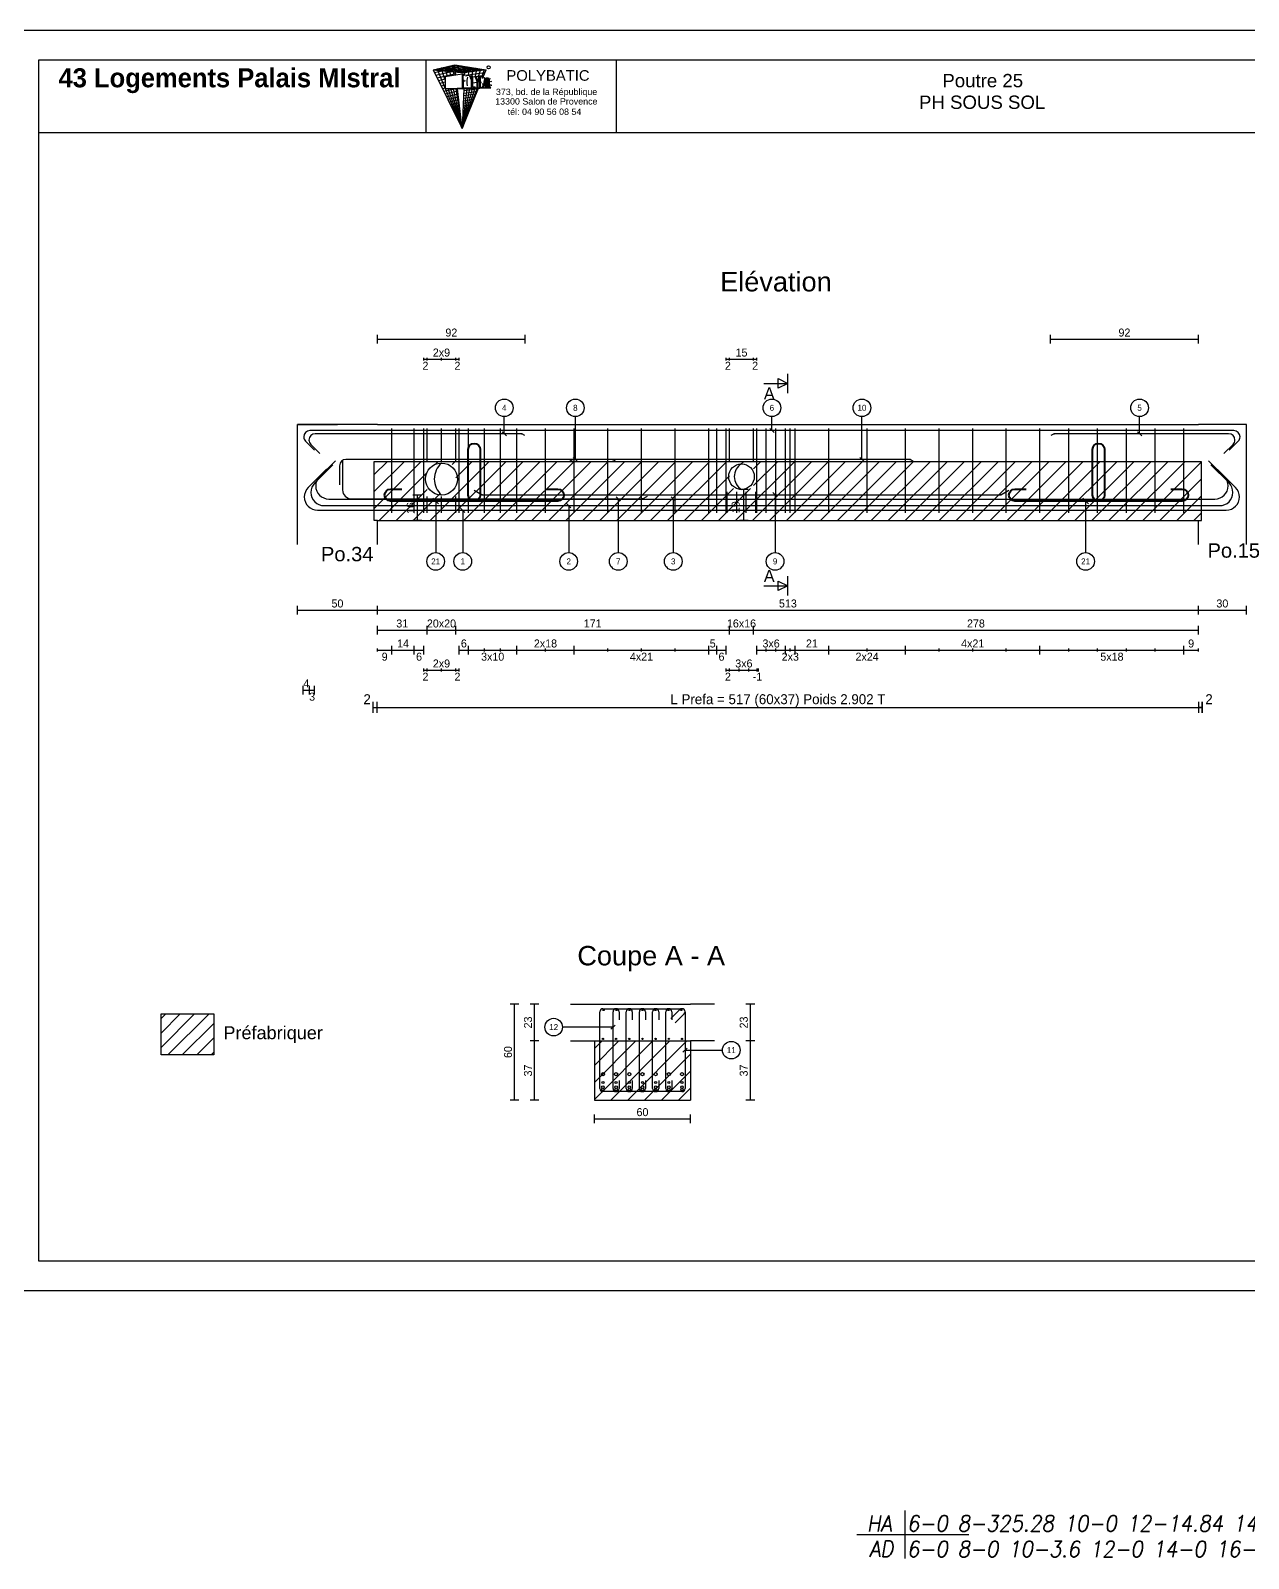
# Model space of a CAD drawing. Extents: x -12912 to 27386, y 1818 to 8189.
# Drawn here: x 6746 to 7507, y 3016 to 3971 of the extents above; entities that cross this region are included whole.
import ezdxf
from ezdxf.enums import TextEntityAlignment as Align

# ---------------------------------------------------------------- set-up
doc = ezdxf.new("R2010")
doc.units = 0
doc.header["$MEASUREMENT"] = 0
doc.linetypes.add('CONTINUE', pattern=[0])
doc.linetypes.add('MEDIUM_DASH', pattern=[0.5, 0.35, -0.15])
doc.layers.get('0').update_dxf_attribs({"linetype": 'CONTINUOUS'})
for name, color, linetype in [('1', 7, 'CONTINUOUS'), ('104', 7, 'CONTINUOUS'), ('173', 7, 'CONTINUOUS'), ('5', 7, 'CONTINUOUS'), ('6', 7, 'CONTINUOUS'), ('7', 7, 'CONTINUOUS'), ('GO-CARTOUCHE', 7, 'CONTINUOUS'), ('GO-TEXTE', 9, 'CONTINUOUS'), ('PYC-HACHURE', 7, 'CONTINUOUS'), ('RDC COFFRAGE', 7, 'CONTINUOUS'), ('STR_TXT', 102, 'CONTINUOUS')]:
    doc.layers.add(name, color=color, linetype=linetype)
doc.layers.add('PYC- HACHURES', color=7, linetype='CONTINUOUS', lineweight=18)
doc.styles.add('ARIAL', font='ARIAL.TTF')
doc.styles.add('Tableau', font='romans.shx', dxfattribs={"width": 0.9, "oblique": 10})
doc.styles.add('TEXTEBA', font='ARIAL.TTF')

# ---------------------------------------------------------------- blocks, each defined once
blk = doc.blocks.new('A$C20507BFC')
at = {"layer": 'RDC COFFRAGE', "color": 5, "linetype": 'CONTINUE', "lineweight": 40, "ltscale": 0.01}
for points in [[(52.25, 32.3), (52.25, 3.75)], [(56, 36.05), (56, 36.05)], [(59.75, 3.75), (59.75, 32.3)], [(0, 3.75), (0, 3.75)], [(10.84, 7.49), (3.75, 7.49)], [(108.25, 7.49), (101.16, 7.49)], [(112, 3.75), (112, 3.75)], [(3.75, 0), (56, 0)], [(56, 0), (108.25, 0)]]:
    blk.add_lwpolyline(points, dxfattribs=at)
for centre, start, end in [((56, 32.3), 90, 180), ((56, 32.3), 0, 90), ((3.75, 3.75), 90, 180), ((3.75, 3.75), 180, 270), ((56, 3.75), 180, 270), ((56, 3.75), 270, 0), ((108.25, 3.75), 0, 90), ((108.25, 3.75), 270, 0)]:
    blk.add_arc(centre, 3.75, start, end, dxfattribs=at)
blk = doc.blocks.new('Smallsp')
at = {"layer": 'STR_TXT', "linetype": 'Continuous'}
for points in [[(0, 15), (0, -15)], [(-30, 0), (40, 0)]]:
    blk.add_lwpolyline(points, dxfattribs=at)
at = {"layer": 'STR_TXT', "linetype": 'Continuous', "style": 'Tableau', "oblique": 10, "width": 0.9}
for s, p in [('HA', (-23.6, 1.89)), ('AD', (-22.2, -13.94))]:
    blk.add_text(s, height=10, dxfattribs=at).set_placement(p)
for tag, p in [('SPAD', (1.4, 1.89)), ('SPHA', (1.4, -14.11))]:
    blk.add_attdef(tag, p, '', height=10, dxfattribs=at)

msp = doc.modelspace()

# ---------------------------------------------------------------- hatches: boundary and pattern name
at = {"layer": 'PYC- HACHURES', "lineweight": 15}
h = msp.add_hatch(dxfattribs=at)
h.set_pattern_fill('ANSI31', color=104, scale=60, style=0)
h.set_pattern_definition([(45, (-3174.78, 3082.111), (-5.303301, 5.303301), [])])
h.paths.add_polyline_path([(6993.856, 3681.218), (6993.856, 3699.218), (7011.856, 3699.218), (6998.356, 3694.718)])
h.paths.add_polyline_path([(7011.856, 3681.218), (6993.856, 3681.218), (6998.356, 3694.718), (7011.856, 3699.218)])
h.paths.add_polyline_path([(7182.856, 3699.218), (7197.856, 3699.218), (7186.606, 3695.468), (7182.856, 3684.218)])
h.paths.add_polyline_path([(7477.856, 3701.218), (6960.856, 3701.218), (6960.856, 3664.218), (7477.856, 3664.218)])
h.paths.add_polyline_path([(7197.856, 3699.218), (7197.856, 3684.218), (7182.856, 3684.218), (7186.606, 3695.468)])
h = msp.add_hatch(dxfattribs=at)
h.set_pattern_fill('ANSI31', color=104, scale=2, style=0)
h.set_pattern_definition([(45, (7032.9276, 4788.5543), (-4.490128, 4.490128), [])])
h.paths.add_polyline_path([(6860.534, 3355.981), (6827.613, 3355.981), (6827.613, 3330.329), (6860.534, 3330.329)])
h = msp.add_hatch(dxfattribs=at)
h.set_pattern_fill('ANSI31', color=104, scale=60, style=0)
h.set_pattern_definition([(45, (-3255.667, 2950.399), (-5.303301, 5.303301), [])])
h.paths.add_polyline_path([(7158.469, 3339.053), (7098.469, 3339.053), (7098.469, 3302.053), (7158.469, 3302.053)])

# ---------------------------------------------------------------- linework, layer by layer
at = {"layer": '1', "color": 1}
for points in [[(6993.856, 3701.218), (6993.856, 3721.718)], [(7002.856, 3701.218), (7002.856, 3721.718)], [(7011.856, 3701.218), (7011.856, 3721.718)], [(7182.856, 3701.218), (7182.856, 3721.718)], [(7197.856, 3701.218), (7197.856, 3721.718)], [(6930.901, 3696.201), (6919.587, 3684.887)], [(6935.001, 3699.051), (6923.687, 3687.737)], [(6936.557, 3701.616), (6926.658, 3691.716)], [(6939.156, 3698.518), (6939.156, 3686.518)], [(6941.056, 3701.418), (6941.056, 3683.418)], [(7109.67, 3702.418), (6943.056, 3702.418)], [(7085.041, 3702.418), (7083.056, 3701.272)], [(7295.67, 3702.418), (7085.041, 3702.418)], [(7111.656, 3701.272), (7109.67, 3702.418)], [(7297.656, 3701.272), (7295.67, 3702.418)], [(7492.054, 3691.716), (7482.155, 3701.616)], [(7495.025, 3687.737), (7483.711, 3699.051)], [(7499.125, 3684.887), (7487.811, 3696.201)], [(6917.156, 3679.018), (6917.156, 3679.018)], [(6921.256, 3681.868), (6921.256, 3681.868)], [(6924.256, 3685.918), (6924.256, 3685.918)], [(6932.456, 3677.718), (7486.256, 3677.718)], [(6946.656, 3677.818), (7128.577, 3677.818)], [(6993.856, 3669.118), (6993.856, 3679.218)], [(7002.856, 3669.118), (7002.856, 3679.218)], [(7011.856, 3669.118), (7011.856, 3679.218)], [(7023.356, 3683.284), (7028.32, 3680.418)], [(7028.32, 3680.418), (7352.392, 3680.418)], [(7128.577, 3677.818), (7131.556, 3679.538)], [(7181.356, 3669.118), (7181.356, 3682.218)], [(7187.356, 3669.118), (7187.356, 3682.218)], [(7193.356, 3669.118), (7193.356, 3682.218)], [(7199.356, 3669.118), (7199.356, 3682.218)], [(7352.392, 3680.418), (7357.356, 3683.284)], [(7494.456, 3685.918), (7494.456, 3685.918)], [(7497.456, 3681.868), (7497.456, 3681.868)], [(7501.556, 3679.018), (7501.556, 3679.018)], [(6925.456, 3670.718), (7493.256, 3670.718)], [(6929.556, 3673.568), (7489.156, 3673.568)]]:
    msp.add_lwpolyline(points, dxfattribs=at)
for centre, radius in [((7103.769, 3340.253), 0.4), ((7112.002, 3340.253), 0.4), ((7120.236, 3340.253), 0.4), ((7128.469, 3340.253), 0.4), ((7136.702, 3340.253), 0.4), ((7144.936, 3340.253), 0.4), ((7153.169, 3340.253), 0.4), ((7103.769, 3318.253), 1), ((7103.769, 3313.053), 0.7), ((7112.002, 3318.253), 1), ((7112.002, 3313.053), 0.7), ((7120.236, 3318.253), 1), ((7120.236, 3313.053), 0.7), ((7128.469, 3318.253), 1), ((7128.469, 3313.053), 0.7), ((7136.702, 3318.253), 1), ((7136.702, 3313.053), 0.7), ((7144.936, 3318.253), 1), ((7144.936, 3313.053), 0.7), ((7153.169, 3318.253), 1), ((7153.169, 3313.053), 0.7), ((7103.769, 3310.153), 0.8), ((7103.769, 3308.553), 0.8), ((7112.002, 3310.153), 0.8), ((7112.002, 3308.553), 0.8), ((7120.236, 3310.153), 0.8), ((7120.236, 3308.553), 0.8), ((7128.469, 3310.153), 0.8), ((7128.469, 3308.553), 0.8), ((7136.702, 3310.153), 0.8), ((7136.702, 3308.553), 0.8), ((7144.936, 3310.153), 0.8), ((7144.936, 3308.553), 0.8), ((7153.169, 3310.153), 0.8), ((7153.169, 3308.553), 0.8)]:
    msp.add_circle(centre, radius, dxfattribs=at)
for centre, radius, start, end in [((6943.056, 3698.518), 3.9, 90, 180), ((6929.556, 3681.868), 8.3, 135, 180), ((6932.456, 3685.918), 8.2, 135, 180), ((7486.256, 3685.918), 8.2, 0, 45), ((7489.156, 3681.868), 8.3, 0, 45), ((6925.456, 3679.018), 8.3, 135, 180), ((6925.456, 3679.018), 8.3, 180, 270), ((6929.556, 3681.868), 8.3, 180, 270), ((6932.456, 3685.918), 8.2, 180, 270), ((6946.656, 3683.418), 5.6, 180, 270), ((7486.256, 3685.918), 8.2, 270, 0), ((7489.156, 3681.868), 8.3, 270, 0), ((7493.256, 3679.018), 8.3, 270, 0), ((7493.256, 3679.018), 8.3, 0, 45)]:
    msp.add_arc(centre, radius, start, end, dxfattribs=at)
for p in [(7085.041, 3702.418), (7109.67, 3702.418), (7295.67, 3702.418), (7028.32, 3680.418), (7128.577, 3677.818), (7352.392, 3680.418)]:
    msp.add_point(p, dxfattribs=at)
at = {"layer": '104', "color": 104}
for points in [[(7219.356, 3749.968), (7213.356, 3746.968), (7213.356, 3752.968), (7219.356, 3749.968)], [(7219.356, 3623.468), (7213.356, 3620.468), (7213.356, 3626.468), (7219.356, 3623.468)]]:
    msp.add_lwpolyline(points, close=True, dxfattribs=at)
for points in [[(7219.356, 3743.968), (7219.356, 3755.968)], [(7204.356, 3749.968), (7219.356, 3749.968)], [(7219.356, 3617.468), (7219.356, 3629.468)], [(7204.356, 3623.468), (7219.356, 3623.468)]]:
    msp.add_lwpolyline(points, dxfattribs=at)
at = {"layer": '173', "color": 173}
for points in [[(6916.756, 3716.618), (6916.756, 3716.618)], [(7498.056, 3720.518), (6920.656, 3720.518)], [(6971.856, 3669.118), (6971.856, 3721.718)], [(6985.856, 3669.118), (6985.856, 3721.718)], [(6991.856, 3669.118), (6991.856, 3721.718)], [(7013.856, 3669.118), (7013.856, 3721.718)], [(7019.856, 3669.118), (7019.856, 3721.718)], [(7029.856, 3669.118), (7029.856, 3721.718)], [(7039.856, 3669.118), (7039.856, 3721.718)], [(7049.856, 3669.118), (7049.856, 3721.718)], [(7067.856, 3669.118), (7067.856, 3721.718)], [(7085.856, 3669.118), (7085.856, 3721.718)], [(7106.856, 3669.118), (7106.856, 3721.718)], [(7127.856, 3669.118), (7127.856, 3721.718)], [(7148.856, 3669.118), (7148.856, 3721.718)], [(7169.856, 3669.118), (7169.856, 3721.718)], [(7174.856, 3669.118), (7174.856, 3721.718)], [(7180.856, 3669.118), (7180.856, 3721.718)], [(7199.856, 3669.118), (7199.856, 3721.718)], [(7205.856, 3669.118), (7205.856, 3721.718)], [(7211.856, 3669.118), (7211.856, 3721.718)], [(7217.856, 3669.118), (7217.856, 3721.718)], [(7220.856, 3669.118), (7220.856, 3721.718)], [(7223.856, 3669.118), (7223.856, 3721.718)], [(7244.856, 3669.118), (7244.856, 3721.718)], [(7268.856, 3669.118), (7268.856, 3721.718)], [(7292.856, 3669.118), (7292.856, 3721.718)], [(7313.856, 3669.118), (7313.856, 3721.718)], [(7334.856, 3669.118), (7334.856, 3721.718)], [(7355.856, 3669.118), (7355.856, 3721.718)], [(7376.856, 3669.118), (7376.856, 3721.718)], [(7394.856, 3669.118), (7394.856, 3721.718)], [(7412.856, 3669.118), (7412.856, 3721.718)], [(7430.856, 3669.118), (7430.856, 3721.718)], [(7448.856, 3669.118), (7448.856, 3721.718)], [(7466.856, 3669.118), (7466.856, 3721.718)], [(7501.956, 3716.618), (7501.956, 3716.618)], [(6917.898, 3713.86), (6923.555, 3708.203)], [(7495.157, 3708.203), (7500.814, 3713.86)], [(7101.869, 3309.253), (7101.869, 3357.253)], [(7103.769, 3359.153), (7153.169, 3359.153)], [(7110.102, 3309.253), (7110.102, 3357.253)], [(7112.002, 3359.153), (7112.002, 3359.153)], [(7113.902, 3357.253), (7113.902, 3352.253)], [(7118.336, 3309.253), (7118.336, 3357.253)], [(7120.236, 3359.153), (7120.236, 3359.153)], [(7122.136, 3357.253), (7122.136, 3352.253)], [(7126.569, 3309.253), (7126.569, 3357.253)], [(7128.469, 3359.153), (7128.469, 3359.153)], [(7130.369, 3357.253), (7130.369, 3352.253)], [(7134.802, 3309.253), (7134.802, 3357.253)], [(7136.702, 3359.153), (7136.702, 3359.153)], [(7138.602, 3357.253), (7138.602, 3352.253)], [(7143.036, 3309.253), (7143.036, 3357.253)], [(7144.936, 3359.153), (7144.936, 3359.153)], [(7146.169, 3352.939), (7151.826, 3358.596)], [(7146.836, 3357.253), (7146.836, 3352.253)], [(7154.513, 3355.909), (7148.856, 3350.252)], [(7153.169, 3359.153), (7153.169, 3359.153)], [(7155.069, 3357.253), (7155.069, 3309.253)], [(7155.069, 3357.253), (7155.069, 3357.253)], [(7113.902, 3314.253), (7113.902, 3309.253)], [(7122.136, 3314.253), (7122.136, 3309.253)], [(7130.369, 3314.253), (7130.369, 3309.253)], [(7138.602, 3314.253), (7138.602, 3309.253)], [(7146.836, 3314.253), (7146.836, 3309.253)], [(7153.169, 3307.353), (7103.769, 3307.353)], [(7112.002, 3307.353), (7112.002, 3307.353)], [(7120.236, 3307.353), (7120.236, 3307.353)], [(7128.469, 3307.353), (7128.469, 3307.353)], [(7136.702, 3307.353), (7136.702, 3307.353)], [(7144.936, 3307.353), (7144.936, 3307.353)]]:
    msp.add_lwpolyline(points, dxfattribs=at)
for centre in [(7104.169, 3358.353), (7112.269, 3358.353), (7120.369, 3358.353), (7128.469, 3358.353), (7136.569, 3358.353), (7144.669, 3358.353), (7152.769, 3358.353)]:
    msp.add_circle(centre, 0.4, dxfattribs=at)
for centre, radius, start, end in [((6920.656, 3716.618), 3.9, 90, 180), ((6920.656, 3716.618), 3.9, 180, 225), ((7498.056, 3716.618), 3.9, 0, 90), ((7498.056, 3716.618), 3.9, 315, 0), ((7103.769, 3357.253), 1.9, 90, 180), ((7112.002, 3357.253), 1.9, 90, 180), ((7112.002, 3357.253), 1.9, 0, 90), ((7120.236, 3357.253), 1.9, 90, 180), ((7120.236, 3357.253), 1.9, 0, 90), ((7128.469, 3357.253), 1.9, 90, 180), ((7128.469, 3357.253), 1.9, 0, 90), ((7136.702, 3357.253), 1.9, 90, 180), ((7136.702, 3357.253), 1.9, 0, 90), ((7144.936, 3357.253), 1.9, 90, 180), ((7144.936, 3357.253), 1.9, 0, 90), ((7153.169, 3357.253), 1.9, 90, 135), ((7153.169, 3357.253), 1.9, 0, 90), ((7153.169, 3357.253), 1.9, 315, 0), ((7103.769, 3309.253), 1.9, 180, 270), ((7112.002, 3309.253), 1.9, 180, 270), ((7112.002, 3309.253), 1.9, 270, 0), ((7120.236, 3309.253), 1.9, 180, 270), ((7120.236, 3309.253), 1.9, 270, 0), ((7128.469, 3309.253), 1.9, 180, 270), ((7128.469, 3309.253), 1.9, 270, 0), ((7136.702, 3309.253), 1.9, 180, 270), ((7136.702, 3309.253), 1.9, 270, 0), ((7144.936, 3309.253), 1.9, 180, 270), ((7144.936, 3309.253), 1.9, 270, 0), ((7153.169, 3309.253), 1.9, 270, 0)]:
    msp.add_arc(centre, radius, start, end, dxfattribs=at)
at = {"layer": '5', "color": 5}
for points in [[(6962.856, 3774.885), (6962.856, 3780.385)], [(6962.856, 3777.635), (7055.22, 3777.635)], [(7055.22, 3774.885), (7055.22, 3780.385)], [(7383.492, 3774.885), (7383.492, 3780.385)], [(7383.492, 3777.635), (7475.856, 3777.635)], [(7475.856, 3774.885), (7475.856, 3780.385)], [(6991.856, 3764.218), (6991.856, 3766.051)], [(6991.856, 3765.135), (6993.856, 3765.135)], [(6993.856, 3764.218), (6993.856, 3766.051)], [(6993.856, 3765.135), (7011.856, 3765.135)], [(6993.856, 3765.135), (7002.856, 3765.135)], [(7002.856, 3764.218), (7002.856, 3766.051)], [(7002.856, 3765.135), (7011.856, 3765.135)], [(7011.856, 3764.218), (7011.856, 3766.051)], [(7011.856, 3765.135), (7013.856, 3765.135)], [(7013.856, 3764.218), (7013.856, 3766.051)], [(7180.856, 3764.218), (7180.856, 3766.051)], [(7180.856, 3765.135), (7182.856, 3765.135)], [(7182.856, 3764.218), (7182.856, 3766.051)], [(7182.856, 3765.135), (7197.856, 3765.135)], [(7197.856, 3764.218), (7197.856, 3766.051)], [(7197.856, 3765.135), (7199.856, 3765.135)], [(7199.856, 3764.218), (7199.856, 3766.051)], [(7053.034, 3718.468), (6923.956, 3718.468)], [(7055.02, 3717.322), (7053.034, 3718.468)], [(7385.677, 3718.468), (7383.692, 3717.322)], [(7494.756, 3718.468), (7385.677, 3718.468)], [(6920.056, 3714.568), (6920.056, 3714.568)], [(6921.198, 3711.81), (6926.855, 3706.153)], [(7491.857, 3706.153), (7497.514, 3711.81)], [(7498.656, 3714.568), (7498.656, 3714.568)], [(6990.56, 3680.218), (6985.06, 3680.218)], [(6987.81, 3664.218), (6987.81, 3680.218)], [(7194.574, 3683.718), (7189.074, 3683.718)], [(7191.824, 3664.218), (7191.824, 3683.718)], [(6990.56, 3664.218), (6985.06, 3664.218)], [(7194.574, 3664.218), (7189.074, 3664.218)], [(6912.856, 3605.551), (6912.856, 3611.051)], [(6962.856, 3605.551), (6962.856, 3611.051)], [(7475.856, 3605.551), (7475.856, 3611.051)], [(7505.856, 3605.551), (7505.856, 3611.051)], [(6912.856, 3608.301), (6962.856, 3608.301)], [(6962.856, 3608.301), (7475.856, 3608.301)], [(7475.856, 3608.301), (7505.856, 3608.301)], [(6962.856, 3593.051), (6962.856, 3598.551)], [(6962.856, 3595.801), (6993.856, 3595.801)], [(6993.856, 3593.051), (6993.856, 3598.551)], [(6993.856, 3595.801), (7011.856, 3595.801)], [(7011.856, 3593.051), (7011.856, 3598.551)], [(7011.856, 3595.801), (7182.856, 3595.801)], [(7182.856, 3593.051), (7182.856, 3598.551)], [(7182.856, 3595.801), (7197.856, 3595.801)], [(7197.856, 3593.051), (7197.856, 3598.551)], [(7197.856, 3595.801), (7475.856, 3595.801)], [(7475.856, 3593.051), (7475.856, 3598.551)], [(6962.856, 3582.385), (6962.856, 3584.218)], [(6962.856, 3583.301), (6971.856, 3583.301)], [(6971.856, 3580.551), (6971.856, 3586.051)], [(6971.856, 3582.385), (6971.856, 3584.218)], [(6971.856, 3583.301), (6985.856, 3583.301)], [(6985.856, 3580.551), (6985.856, 3586.051)], [(6985.856, 3582.385), (6985.856, 3584.218)], [(6985.856, 3583.301), (6991.856, 3583.301)], [(6991.856, 3580.551), (6991.856, 3586.051)], [(6991.856, 3582.385), (6991.856, 3584.218)], [(7013.856, 3580.551), (7013.856, 3586.051)], [(7013.856, 3582.385), (7013.856, 3584.218)], [(7013.856, 3583.301), (7019.856, 3583.301)], [(7019.856, 3580.551), (7019.856, 3586.051)], [(7019.856, 3582.385), (7019.856, 3584.218)], [(7019.856, 3583.301), (7029.856, 3583.301)], [(7019.856, 3583.301), (7049.856, 3583.301)], [(7029.856, 3582.385), (7029.856, 3584.218)], [(7029.856, 3583.301), (7039.856, 3583.301)], [(7039.856, 3582.385), (7039.856, 3584.218)], [(7039.856, 3583.301), (7049.856, 3583.301)], [(7049.856, 3580.551), (7049.856, 3586.051)], [(7049.856, 3582.385), (7049.856, 3584.218)], [(7049.856, 3583.301), (7067.856, 3583.301)], [(7049.856, 3583.301), (7085.856, 3583.301)], [(7067.856, 3582.385), (7067.856, 3584.218)], [(7067.856, 3583.301), (7085.856, 3583.301)], [(7085.856, 3580.551), (7085.856, 3586.051)], [(7085.856, 3582.385), (7085.856, 3584.218)], [(7085.856, 3583.301), (7106.856, 3583.301)], [(7085.856, 3583.301), (7169.856, 3583.301)], [(7106.856, 3582.385), (7106.856, 3584.218)], [(7106.856, 3583.301), (7127.856, 3583.301)], [(7127.856, 3582.385), (7127.856, 3584.218)], [(7127.856, 3583.301), (7148.856, 3583.301)], [(7148.856, 3582.385), (7148.856, 3584.218)], [(7148.856, 3583.301), (7169.856, 3583.301)], [(7169.856, 3580.551), (7169.856, 3586.051)], [(7169.856, 3582.385), (7169.856, 3584.218)], [(7169.856, 3583.301), (7174.856, 3583.301)], [(7174.856, 3580.551), (7174.856, 3586.051)], [(7174.856, 3582.385), (7174.856, 3584.218)], [(7174.856, 3583.301), (7180.856, 3583.301)], [(7180.856, 3580.551), (7180.856, 3586.051)], [(7180.856, 3582.385), (7180.856, 3584.218)], [(7199.856, 3580.551), (7199.856, 3586.051)], [(7199.856, 3582.385), (7199.856, 3584.218)], [(7199.856, 3583.301), (7205.856, 3583.301)], [(7199.856, 3583.301), (7217.856, 3583.301)], [(7205.856, 3582.385), (7205.856, 3584.218)], [(7205.856, 3583.301), (7211.856, 3583.301)], [(7211.856, 3582.385), (7211.856, 3584.218)], [(7211.856, 3583.301), (7217.856, 3583.301)], [(7217.856, 3580.551), (7217.856, 3586.051)], [(7217.856, 3582.385), (7217.856, 3584.218)], [(7217.856, 3583.301), (7220.856, 3583.301)], [(7217.856, 3583.301), (7223.856, 3583.301)], [(7220.856, 3582.385), (7220.856, 3584.218)], [(7220.856, 3583.301), (7223.856, 3583.301)], [(7223.856, 3580.551), (7223.856, 3586.051)], [(7223.856, 3582.385), (7223.856, 3584.218)], [(7223.856, 3583.301), (7244.856, 3583.301)], [(7244.856, 3580.551), (7244.856, 3586.051)], [(7244.856, 3582.385), (7244.856, 3584.218)], [(7244.856, 3583.301), (7268.856, 3583.301)], [(7244.856, 3583.301), (7292.856, 3583.301)], [(7268.856, 3582.385), (7268.856, 3584.218)], [(7268.856, 3583.301), (7292.856, 3583.301)], [(7292.856, 3580.551), (7292.856, 3586.051)], [(7292.856, 3582.385), (7292.856, 3584.218)], [(7292.856, 3583.301), (7313.856, 3583.301)], [(7292.856, 3583.301), (7376.856, 3583.301)], [(7313.856, 3582.385), (7313.856, 3584.218)], [(7313.856, 3583.301), (7334.856, 3583.301)], [(7334.856, 3582.385), (7334.856, 3584.218)], [(7334.856, 3583.301), (7355.856, 3583.301)], [(7355.856, 3582.385), (7355.856, 3584.218)], [(7355.856, 3583.301), (7376.856, 3583.301)], [(7376.856, 3580.551), (7376.856, 3586.051)], [(7376.856, 3582.385), (7376.856, 3584.218)], [(7376.856, 3583.301), (7394.856, 3583.301)], [(7376.856, 3583.301), (7466.856, 3583.301)], [(7394.856, 3582.385), (7394.856, 3584.218)], [(7394.856, 3583.301), (7412.856, 3583.301)], [(7412.856, 3582.385), (7412.856, 3584.218)], [(7412.856, 3583.301), (7430.856, 3583.301)], [(7430.856, 3582.385), (7430.856, 3584.218)], [(7430.856, 3583.301), (7448.856, 3583.301)], [(7448.856, 3582.385), (7448.856, 3584.218)], [(7448.856, 3583.301), (7466.856, 3583.301)], [(7466.856, 3580.551), (7466.856, 3586.051)], [(7466.856, 3582.385), (7466.856, 3584.218)], [(7466.856, 3583.301), (7475.856, 3583.301)], [(7475.856, 3582.385), (7475.856, 3584.218)], [(6991.856, 3569.885), (6991.856, 3571.718)], [(6993.856, 3569.885), (6993.856, 3571.718)], [(7002.856, 3569.885), (7002.856, 3571.718)], [(7011.856, 3569.885), (7011.856, 3571.718)], [(7013.856, 3569.885), (7013.856, 3571.718)], [(7180.856, 3569.885), (7180.856, 3571.718)], [(7182.856, 3569.885), (7182.856, 3571.718)], [(7188.856, 3569.885), (7188.856, 3571.718)], [(7194.856, 3569.885), (7194.856, 3571.718)], [(7199.856, 3571.718), (7199.856, 3569.885)], [(7200.856, 3569.885), (7200.856, 3571.718)], [(7200.856, 3571.718), (7200.856, 3569.885)], [(6991.856, 3570.801), (6993.856, 3570.801)], [(6993.856, 3570.801), (7011.856, 3570.801)], [(6993.856, 3570.801), (7002.856, 3570.801)], [(7002.856, 3570.801), (7011.856, 3570.801)], [(7011.856, 3570.801), (7013.856, 3570.801)], [(7180.856, 3570.801), (7182.856, 3570.801)], [(7182.856, 3570.801), (7200.856, 3570.801)], [(7182.856, 3570.801), (7188.856, 3570.801)], [(7188.856, 3570.801), (7194.856, 3570.801)], [(7194.856, 3570.801), (7200.856, 3570.801)], [(7200.856, 3570.801), (7199.856, 3570.801)], [(6916.356, 3555.551), (6916.356, 3561.051)], [(6916.356, 3558.301), (6920.456, 3558.301)], [(6920.456, 3555.551), (6920.456, 3561.051)], [(6920.456, 3558.301), (6923.556, 3558.301)], [(6923.556, 3555.551), (6923.556, 3561.051)], [(7051.302, 3362.053), (7045.802, 3362.053)], [(7048.552, 3302.053), (7048.552, 3362.053)], [(7063.802, 3362.053), (7058.302, 3362.053)], [(7061.052, 3339.053), (7061.052, 3362.053)], [(7198.636, 3362.053), (7193.136, 3362.053)], [(7195.886, 3339.053), (7195.886, 3362.053)], [(7063.802, 3339.053), (7058.302, 3339.053)], [(7061.052, 3302.053), (7061.052, 3339.053)], [(7198.636, 3339.053), (7193.136, 3339.053)], [(7195.886, 3302.053), (7195.886, 3339.053)], [(7051.302, 3302.053), (7045.802, 3302.053)], [(7063.802, 3302.053), (7058.302, 3302.053)], [(7198.636, 3302.053), (7193.136, 3302.053)], [(7098.469, 3287.636), (7098.469, 3293.136)], [(7098.469, 3290.386), (7158.469, 3290.386)], [(7158.469, 3287.636), (7158.469, 3293.136)]]:
    msp.add_lwpolyline(points, dxfattribs=at)
for centre, start, end in [((6923.956, 3714.568), 90, 180), ((7494.756, 3714.568), 0, 90), ((6923.956, 3714.568), 180, 225), ((7494.756, 3714.568), 315, 0)]:
    msp.add_arc(centre, 3.9, start, end, dxfattribs=at)
for p in [(7053.034, 3718.468), (7385.677, 3718.468)]:
    msp.add_point(p, dxfattribs=at)
at = {"layer": '6', "color": 6}
for p, q in [((6999.252, 3676.446), (6999.252, 3644.218)), ((7405.374, 3676.446), (7405.374, 3644.218))]:
    msp.add_line(p, q, dxfattribs=at)
for points in [[(7042.094, 3718.468), (7042.094, 3729.218)], [(7086.536, 3702.418), (7086.536, 3729.218)], [(7209.356, 3720.518), (7209.356, 3729.218)], [(7265.606, 3702.418), (7265.606, 3729.218)], [(7439.124, 3718.468), (7439.124, 3729.218)], [(7040.768, 3719.794), (7043.419, 3717.142)], [(7208.03, 3721.844), (7210.682, 3719.192)], [(7437.798, 3719.794), (7440.45, 3717.142)], [(7085.21, 3703.744), (7087.862, 3701.092)], [(7264.28, 3703.744), (7266.932, 3701.092)], [(7001.016, 3674.682), (6997.481, 3678.217)], [(7114.662, 3676.492), (7112.01, 3679.144)], [(7113.336, 3677.818), (7113.336, 3644.218)], [(7149.023, 3676.392), (7146.372, 3679.044)], [(7147.698, 3677.718), (7147.698, 3644.218)], [(7212.682, 3679.092), (7210.03, 3681.744)], [(7211.356, 3680.418), (7211.356, 3644.218)], [(7407.139, 3674.682), (7403.603, 3678.217)], [(7017.475, 3669.392), (7014.823, 3672.044)], [(7016.149, 3670.718), (7016.149, 3644.218)], [(7083.692, 3672.242), (7081.04, 3674.894)], [(7082.366, 3673.568), (7082.366, 3644.218)], [(7110.102, 3347.653), (7078.469, 3347.653)], [(7108.777, 3346.327), (7111.428, 3348.979)], [(7156.395, 3334.579), (7153.743, 3331.927)], [(7155.069, 3333.253), (7178.469, 3333.253)]]:
    msp.add_lwpolyline(points, dxfattribs=at)
for centre in [(7042.094, 3734.718), (7086.536, 3734.718), (7209.356, 3734.718), (7265.606, 3734.718), (7439.124, 3734.718), (6999.252, 3638.718), (7016.149, 3638.718), (7082.366, 3638.718), (7113.336, 3638.718), (7147.698, 3638.718), (7211.356, 3638.718), (7405.374, 3638.718), (7072.969, 3347.653), (7183.969, 3333.253)]:
    msp.add_circle(centre, 5.5, dxfattribs=at)
at = {"layer": '7', "color": 7}
for points in [[(6962.856, 3724.218), (6912.856, 3724.218)], [(6912.856, 3649.218), (6912.856, 3724.218)], [(6912.856, 3724.218), (6937.856, 3724.218)], [(6962.856, 3724.218), (7475.856, 3724.218)], [(7505.856, 3724.218), (7475.856, 3724.218)], [(7505.856, 3724.218), (7490.856, 3724.218)], [(7505.856, 3649.218), (7505.856, 3724.218)], [(6912.856, 3649.218), (6912.856, 3664.218)], [(6962.856, 3664.218), (7475.856, 3664.218)], [(6962.856, 3649.218), (6962.856, 3664.218)], [(7475.856, 3649.218), (7475.856, 3664.218)], [(7505.856, 3649.218), (7505.856, 3664.218)], [(7083.469, 3362.053), (7098.469, 3362.053)], [(7098.469, 3362.053), (7158.469, 3362.053)], [(7173.469, 3362.053), (7158.469, 3362.053)], [(7083.469, 3339.053), (7098.469, 3339.053)], [(7098.469, 3339.053), (7098.469, 3302.053)], [(7173.469, 3339.053), (7158.469, 3339.053)], [(7158.469, 3339.053), (7158.469, 3302.053)], [(7098.469, 3302.053), (7158.469, 3302.053)]]:
    msp.add_lwpolyline(points, dxfattribs=at)
at = {"layer": '7', "color": 7, "linetype": 'Continuous'}
for points in [[(6962.856, 3664.218), (6960.856, 3664.218), (6960.856, 3701.218)], [(7475.856, 3664.218), (7477.856, 3664.218), (7477.856, 3701.218)]]:
    msp.add_lwpolyline(points, dxfattribs=at)
at = {"layer": '7', "color": 7, "linetype": 'MEDIUM_DASH'}
for points in [[(6960.856, 3701.218), (7477.856, 3701.218)], [(7098.469, 3339.053), (7158.469, 3339.053)]]:
    msp.add_lwpolyline(points, dxfattribs=at)
at = {"layer": '7', "color": 7}
msp.add_lwpolyline([(6827.613, 3355.981), (6860.534, 3355.981), (6860.534, 3330.329), (6827.613, 3330.329)], close=True, dxfattribs=at)
at = {"layer": '7', "color": 7, "linetype": 'Continuous'}
for centre, radius in [((7002.856, 3690.218), 10), ((7190.356, 3691.718), 8)]:
    msp.add_circle(centre, radius, dxfattribs=at)
for centre, radius, start, end in [((7011.79, 3690.218), 13.41, 131.777879, 228.222121), ((7195.259, 3691.718), 9.383, 121.505745, 238.494255)]:
    msp.add_arc(centre, radius, start, end, dxfattribs=at)
at = {"layer": 'GO-CARTOUCHE', "color": 9, "linetype": 'CONTINUE'}
for p, q in [((6997.719, 3945.98), (7011.112, 3949.095)), ((6997.719, 3945.98), (7017.342, 3944.111)), ((6997.719, 3945.98), (7015.784, 3909.227)), ((6998.54, 3944.31), (7011.325, 3947.283)), ((6999.229, 3945.836), (7012.622, 3948.855)), ((6999.361, 3942.639), (7011.537, 3945.471)), ((7005.194, 3934.498), (7000.146, 3946.545)), ((7000.146, 3946.545), (7019.776, 3944.451)), ((7002.247, 3945.549), (7015.64, 3948.376)), ((7005.194, 3939.593), (7002.573, 3947.109)), ((7002.573, 3947.109), (7022.211, 3944.791)), ((7005, 3947.673), (7024.645, 3945.131)), ((7006.637, 3941.839), (7005, 3947.673)), ((7005.266, 3945.261), (7018.658, 3947.897)), ((7008.732, 3942.147), (7007.427, 3948.238)), ((7007.427, 3948.238), (7027.08, 3945.47)), ((7008.285, 3944.974), (7021.677, 3947.418)), ((7010.806, 3942.452), (7009.854, 3948.802)), ((7009.854, 3948.802), (7029.514, 3945.81)), ((7011.872, 3942.609), (7011.112, 3949.095)), ((7011.112, 3949.095), (7030.735, 3945.98)), ((7011.304, 3944.686), (7024.695, 3946.939)), ((7014.323, 3944.399), (7027.713, 3946.46)), ((7015.832, 3944.255), (7029.222, 3946.22)), ((7017.342, 3944.111), (7017.29, 3942.949)), ((7030.735, 3945.98), (7017.342, 3944.111)), ((7017.776, 3942.596), (7030.055, 3944.31)), ((7019.776, 3944.451), (7019.553, 3942.485)), ((7022.211, 3944.791), (7021.67, 3942.264)), ((7024.645, 3945.131), (7023.854, 3941.923)), ((7027.08, 3945.47), (7025.852, 3941.531)), ((7029.514, 3945.81), (7027.823, 3941.302)), ((7028.649, 3940.853), (7030.735, 3945.98)), ((7000.182, 3940.969), (7011.749, 3943.658)), ((7001.003, 3939.298), (7005.194, 3940.273)), ((7001.825, 3937.628), (7005.194, 3938.411)), ((7002.646, 3935.957), (7005.194, 3936.55)), ((7003.467, 3934.287), (7005.194, 3934.689)), ((7015.784, 3943.184), (7005.194, 3941.627)), ((7005.194, 3941.627), (7005.194, 3934.151)), ((7005.194, 3934.151), (7016.407, 3934.774)), ((7017.528, 3942.912), (7015.784, 3943.184)), ((7015.784, 3943.184), (7015.784, 3934.169)), ((7015.784, 3909.227), (7026.069, 3934.509)), ((7025.262, 3934.481), (7015.784, 3909.227)), ((7023.637, 3934.424), (7015.784, 3909.227)), ((7021.989, 3934.367), (7015.784, 3909.227)), ((7020.317, 3934.309), (7015.784, 3909.227)), ((7016.289, 3934.17), (7019.421, 3934.285)), ((7016.407, 3939.556), (7016.407, 3942.456)), ((7017.2, 3942.332), (7016.407, 3942.456)), ((7016.407, 3939.556), (7017.035, 3939.507)), ((7017.259, 3938.865), (7016.407, 3938.931)), ((7016.407, 3938.931), (7016.407, 3934.774)), ((7016.407, 3934.774), (7023.914, 3934.774)), ((7016.846, 3933.012), (7025.978, 3934.287)), ((7017.573, 3939.174), (7017.259, 3938.865)), ((7017.976, 3942.253), (7019.942, 3942.539)), ((7018.691, 3939.581), (7018.653, 3938.728)), ((7018.653, 3938.728), (7018.712, 3937.436)), ((7018.83, 3940.631), (7018.691, 3939.581)), ((7018.712, 3937.436), (7019, 3935.97)), ((7019.057, 3941.468), (7018.83, 3940.631)), ((7019.421, 3934.285), (7019.982, 3934.305)), ((7020.025, 3934.307), (7026.77, 3934.553)), ((7020.696, 3941.765), (7020.334, 3942.348)), ((7021.64, 3942.269), (7020.488, 3942.099)), ((7020.941, 3941.066), (7020.696, 3941.765)), ((7021.128, 3940.058), (7020.941, 3941.066)), ((7021.637, 3934.773), (7026.784, 3934.774)), ((7021.64, 3934.774), (7021.64, 3942.275)), ((7022.263, 3942.171), (7021.64, 3942.269)), ((7022.263, 3935.397), (7022.263, 3942.171)), ((7022.263, 3941.654), (7023.824, 3941.869)), ((7022.263, 3941.654), (7022.263, 3935.397)), ((7022.263, 3937.932), (7025.094, 3938.18)), ((7022.263, 3935.397), (7023.914, 3935.392)), ((7022.263, 3935.397), (7023.914, 3935.397)), ((7023.803, 3941.93), (7025.094, 3938.18)), ((7024.36, 3941.843), (7023.803, 3941.93)), ((7023.824, 3941.869), (7025.094, 3938.18)), ((7023.914, 3934.774), (7023.914, 3935.397)), ((7023.914, 3934.774), (7025.098, 3934.774)), ((7024.036, 3941.894), (7029.376, 3942.639)), ((7024.36, 3941.843), (7025.388, 3938.856)), ((7026.113, 3941.569), (7024.534, 3941.337)), ((7025.094, 3934.774), (7025.094, 3938.18)), ((7025.094, 3935.392), (7025.098, 3934.774)), ((7025.098, 3934.774), (7025.717, 3934.774)), ((7026.113, 3941.569), (7025.388, 3938.856)), ((7026.608, 3941.492), (7025.717, 3938.156)), ((7025.717, 3934.782), (7025.72, 3938.168)), ((7025.717, 3934.774), (7025.717, 3938.156)), ((7025.72, 3938.168), (7026.59, 3941.423)), ((7026.608, 3941.492), (7026.113, 3941.569)), ((7026.59, 3941.423), (7026.776, 3941.451)), ((7026.776, 3941.466), (7026.594, 3941.439)), ((7026.769, 3934.78), (7032.167, 3934.78)), ((7026.771, 3934.553), (7033.61, 3934.772)), ((7026.776, 3934.774), (7026.776, 3941.466)), ((7027.982, 3941.277), (7026.776, 3941.466)), ((7026.776, 3934.774), (7028.096, 3934.774)), ((7027.915, 3940.846), (7027.212, 3940.956)), ((7027.212, 3938.332), (7027.212, 3940.956)), ((7027.212, 3938.332), (7027.78, 3938.288)), ((7027.212, 3937.895), (7027.746, 3937.853)), ((7027.212, 3935.21), (7027.212, 3937.895)), ((7027.212, 3935.21), (7027.962, 3935.21)), ((7028.338, 3934.987), (7028.089, 3934.78)), ((7028.089, 3934.78), (7028.944, 3934.78)), ((7028.517, 3935.372), (7028.338, 3934.987)), ((7028.396, 3940.927), (7028.696, 3940.969)), ((7029.704, 3941.008), (7028.447, 3940.823)), ((7028.473, 3937.513), (7028.553, 3937.261)), ((7028.619, 3935.866), (7028.517, 3935.372)), ((7028.553, 3937.261), (7028.631, 3936.78)), ((7028.65, 3936.312), (7028.619, 3935.866)), ((7028.631, 3936.78), (7028.65, 3936.312)), ((7029.012, 3935.246), (7028.956, 3934.78)), ((7029.075, 3935.771), (7029.012, 3935.246)), ((7029.128, 3936.208), (7029.075, 3935.771)), ((7029.178, 3936.627), (7029.128, 3936.208)), ((7029.229, 3937.049), (7029.178, 3936.627)), ((7029.255, 3937.268), (7029.229, 3937.049)), ((7029.272, 3937.412), (7029.255, 3937.268)), ((7029.286, 3937.528), (7029.272, 3937.412)), ((7029.319, 3937.799), (7029.286, 3937.528)), ((7029.386, 3938.359), (7029.319, 3937.799)), ((7029.46, 3938.973), (7029.386, 3938.359)), ((7029.642, 3936.831), (7029.396, 3934.78)), ((7029.704, 3941.008), (7029.46, 3938.973)), ((7029.642, 3936.831), (7030.078, 3936.798)), ((7029.694, 3937.265), (7029.857, 3938.626)), ((7029.694, 3937.265), (7030.025, 3937.239)), ((7030.014, 3940.959), (7029.704, 3941.008)), ((7029.857, 3938.626), (7030.025, 3937.239)), ((7030.014, 3940.959), (7030.762, 3934.78)), ((7030.041, 3940.736), (7030.762, 3940.842)), ((7030.078, 3936.798), (7030.323, 3934.774)), ((7030.091, 3940.321), (7030.762, 3940.401)), ((7030.103, 3940.227), (7031.167, 3940.338)), ((7030.762, 3940.842), (7030.762, 3940.401)), ((7032.008, 3940.648), (7030.762, 3940.842)), ((7030.762, 3940.401), (7031.167, 3940.338)), ((7031.167, 3934.78), (7031.167, 3940.338)), ((7031.603, 3940.27), (7032.008, 3940.206)), ((7031.603, 3934.78), (7031.603, 3940.27)), ((7031.603, 3940.171), (7032.008, 3940.206)), ((7031.603, 3934.78), (7032.167, 3934.78)), ((7032.008, 3940.206), (7032.008, 3940.648)), ((7032.167, 3940.623), (7032.008, 3940.572)), ((7032.167, 3940.623), (7032.167, 3934.779)), ((7032.603, 3940.555), (7032.167, 3940.623)), ((7032.167, 3934.779), (7032.603, 3934.774)), ((7032.603, 3940.555), (7032.603, 3934.774)), ((7032.603, 3940.35), (7033.59, 3940.442)), ((7032.744, 3937.573), (7032.769, 3936.953)), ((7032.769, 3936.953), (7032.828, 3936.385)), ((7032.828, 3936.385), (7032.918, 3935.908)), ((7032.918, 3935.908), (7033.047, 3935.466)), ((7033.047, 3935.466), (7033.25, 3935.053)), ((7033.961, 3938.607), (7033.226, 3938.538)), ((7033.25, 3935.053), (7033.482, 3934.798)), ((7033.941, 3936.397), (7033.277, 3936.335)), ((7033.941, 3936.397), (7034.383, 3936.413)), ((7034.407, 3938.537), (7033.961, 3938.607)), ((7004.288, 3932.617), (7010.892, 3934.151)), ((7005.109, 3930.946), (7013.024, 3932.785)), ((7016.289, 3934.17), (7005.194, 3934.151)), ((7015.784, 3909.227), (7005.34, 3934.151)), ((7005.93, 3929.276), (7013.236, 3930.973)), ((7006.751, 3927.605), (7013.448, 3929.161)), ((7015.784, 3909.227), (7007.092, 3934.151)), ((7007.572, 3925.935), (7013.661, 3927.349)), ((7008.393, 3924.264), (7013.873, 3925.537)), ((7015.784, 3909.227), (7008.793, 3934.151)), ((7015.784, 3909.227), (7010.445, 3934.151)), ((7015.784, 3909.227), (7012.05, 3934.151)), ((7015.784, 3909.227), (7012.864, 3934.151)), ((7018.62, 3934.25), (7015.784, 3909.227)), ((7016.899, 3934.19), (7015.784, 3909.227)), ((7016.492, 3925.083), (7022.581, 3925.934)), ((7016.563, 3926.669), (7023.26, 3927.605)), ((7016.634, 3928.255), (7023.94, 3929.275)), ((7016.705, 3929.84), (7024.619, 3930.946)), ((7016.775, 3931.426), (7025.299, 3932.616)), ((7009.214, 3922.594), (7014.085, 3923.724)), ((7010.035, 3920.923), (7014.298, 3921.912)), ((7010.856, 3919.253), (7014.51, 3920.1)), ((7016.209, 3918.741), (7019.863, 3919.252)), ((7016.28, 3920.326), (7020.542, 3920.923)), ((7016.351, 3921.912), (7021.222, 3922.593)), ((7016.421, 3923.498), (7021.901, 3924.264))]:
    msp.add_line(p, q, dxfattribs=at)
at = {"layer": 'GO-CARTOUCHE', "linetype": 'Continuous'}
for points in [[(7846.073, 3183.004), (7846.073, 3970.504), (6732.436, 3970.504), (6732.436, 3183.004)], [(7827.514, 3201.562), (7827.514, 3951.945), (6750.995, 3951.945), (6750.995, 3201.562)]]:
    msp.add_lwpolyline(points, close=True, dxfattribs=at)
at = {"layer": 'GO-CARTOUCHE', "color": 9, "linetype": 'CONTINUE'}
for centre in [(7032.325, 3947.53, 70.14), (7032.325, 3947.53, 70.14), (7032.325, 3947.53)]:
    msp.add_circle(centre, 0.997, dxfattribs=at)
at = {"layer": 'GO-TEXTE', "color": 7}
for points in [[(6993.177, 3951.945), (6993.177, 3906.498)], [(7112.082, 3951.945), (7112.082, 3906.498)], [(7827.514, 3906.498), (6750.995, 3906.498)]]:
    msp.add_lwpolyline(points, dxfattribs=at)
at = {"layer": 'PYC-HACHURE'}
for points in [[(6960.234, 3544.036), (6960.234, 3550.88)], [(6960.234, 3547.458), (6962.722, 3547.458)], [(6960.234, 3547.458), (7478.345, 3547.458)], [(6962.722, 3544.036), (6962.722, 3550.88)], [(7475.856, 3550.88), (7475.856, 3544.036)], [(7478.345, 3547.458), (7475.856, 3547.458)], [(7478.345, 3544.036), (7478.345, 3550.88)], [(7478.345, 3550.88), (7478.345, 3544.036)]]:
    msp.add_lwpolyline(points, dxfattribs=at)

# ---------------------------------------------------------------- block references
at = {"layer": '6', "color": 7, "linetype": 'Continuous', "xscale": -1}
for p in [(7079.333, 3676.446), (7469.5, 3676.446)]:
    msp.add_blockref('A$C20507BFC', p, dxfattribs=at)
at = {"layer": 'STR_TXT', "linetype": 'Continuous'}
msp.add_blockref('Smallsp', (7292.371, 3030.581), dxfattribs=at).add_auto_attribs({'SPHA': '6-0 8-0 10-3.6 12-0 14-0 16-0 20-0 25-0 32-0 ', 'SPAD': '6-0 8-325.28 10-0 12-14.84 14-43.4 16-88.9 20-23.45 25-0 32-0 '})

# ---------------------------------------------------------------- texts
at = {"style": 'ARIAL'}
for s, height, p in [('Elévation', 12.1293, (7211.884, 3813.532)), ('Coupe A - A', 12.12935, (7133.912, 3392.325)), ('Préfabriquer', 8.08623, (6897.65, 3344.146))]:
    msp.add_text(s, height=height, dxfattribs=at).set_placement(p, align=Align.MIDDLE_CENTER)
for s, p in [('Po.34', (6927.552, 3647.812)), ('Po.15', (7481.593, 3650.04))]:
    msp.add_text(s, height=8.9847, dxfattribs=at).set_placement(p, align=Align.TOP_LEFT)
at = {"layer": '104', "color": 104}
msp.add_text('A', height=7.5, dxfattribs=at).set_placement((7204.356, 3747.498), align=Align.TOP_LEFT)
msp.add_text('A', height=7.5, dxfattribs=at).set_placement((7204.356, 3625.939))
at = {"layer": '5', "color": 5}
for s, p in [('92', (7009.038, 3779.265)), ('92', (7429.674, 3779.265)), ('2x9', (7002.856, 3766.765)), ('15', (7190.356, 3766.765)), ('50', (6937.856, 3609.931)), ('513', (7219.356, 3609.931)), ('30', (7490.856, 3609.931)), ('31', (6978.356, 3597.431)), ('20x20', (7002.856, 3597.431)), ('171', (7097.356, 3597.431)), ('16x16', (7190.356, 3597.431)), ('278', (7336.856, 3597.431)), ('14', (6978.856, 3584.931)), ('6', (7016.856, 3584.931)), ('2x18', (7067.856, 3584.931)), ('5', (7172.356, 3584.931)), ('3x6', (7208.856, 3584.931)), ('21', (7234.356, 3584.931)), ('4x21', (7334.856, 3584.931)), ('9', (7471.356, 3584.931)), ('2x9', (7002.856, 3572.431)), ('3x6', (7191.856, 3572.431)), ('4', (6918.406, 3559.931)), ('60', (7128.469, 3292.016))]:
    msp.add_text(s, height=5, dxfattribs=at).set_placement(p, align=Align.CENTER)
for s, p in [('2', (6992.856, 3763.505)), ('2', (7012.856, 3763.505)), ('2', (7181.856, 3763.505)), ('2', (7198.856, 3763.505)), ('9', (6967.356, 3581.671)), ('6', (6988.856, 3581.671)), ('3x10', (7034.856, 3581.671)), ('4x21', (7127.856, 3581.671)), ('6', (7177.856, 3581.671)), ('2x3', (7220.856, 3581.671)), ('2x24', (7268.856, 3581.671)), ('5x18', (7421.856, 3581.671)), ('2', (6992.856, 3569.171)), ('2', (7012.856, 3569.171)), ('2', (7181.856, 3569.171)), ('-1', (7200.356, 3569.171)), ('3', (6922.006, 3556.671))]:
    msp.add_text(s, height=5, dxfattribs=at).set_placement(p, align=Align.TOP_CENTER)
for s, p in [('16', (6986.162, 3672.074)), ('19', (7189.232, 3672.633)), ('23', (7059.422, 3350.553)), ('23', (7194.256, 3350.553)), ('60', (7046.922, 3332.053)), ('37', (7059.422, 3320.553)), ('37', (7194.256, 3320.553))]:
    msp.add_text(s, height=5, rotation=90, dxfattribs=at).set_placement(p, align=Align.CENTER)
at = {"layer": '6', "color": 6}
for s, p in [('4', (7042.094, 3734.718)), ('8', (7086.536, 3734.718)), ('6', (7209.356, 3734.718)), ('10', (7265.606, 3734.718)), ('5', (7439.124, 3734.718)), ('21', (6999.252, 3638.718)), ('1', (7016.149, 3638.718)), ('2', (7082.366, 3638.718)), ('7', (7113.336, 3638.718)), ('3', (7147.698, 3638.718)), ('9', (7211.356, 3638.718)), ('21', (7405.374, 3638.718)), ('12', (7072.969, 3347.653)), ('11', (7183.969, 3333.253))]:
    msp.add_text(s, height=3.75, dxfattribs=at).set_placement(p, align=Align.MIDDLE_CENTER)
at = {"layer": 'GO-CARTOUCHE', "color": 9, "style": 'TEXTEBA'}
for s, p in [('373, bd. de la République', (7036.892, 3930.22)), ('13300 Salon de Provence', (7036.427, 3924.262)), ('tél: 04 90 56 08 54', (7044.255, 3917.789))]:
    msp.add_text(s, height=3.97727, dxfattribs=at).set_placement(p)
at = {"layer": 'GO-CARTOUCHE', "insert": (6870.395, 3939.153), "char_height": 11.93182, "attachment_point": 5}
msp.add_mtext('{\\Fbold|c0;43 Logements Palais MIstral}', dxfattribs=at)
at = {"layer": 'GO-TEXTE', "color": 3, "style": 'TEXTEBA'}
msp.add_text('POLYBATIC', height=6.6288, dxfattribs=at).set_placement((7069.437, 3942.44), align=Align.MIDDLE)
at = {"layer": 'GO-TEXTE', "color": 2, "style": 'TEXTEBA'}
for s, height, p in [('Poutre 25', 8.3314, (7315.868, 3935.055)), ('PH SOUS SOL', 8.33139, (7301.277, 3921.542))]:
    msp.add_text(s, height=height, dxfattribs=at).set_placement(p)
at = {"layer": 'PYC-HACHURE'}
for s, height, p in [('2', 6.222, (6956.402, 3549.493)), ('L Prefa = 517 (60x37) Poids 2.902 T', 6.22222, (7213.114, 3549.493)), ('2', 6.222, (7482.524, 3549.493))]:
    msp.add_text(s, height=height, dxfattribs=at).set_placement(p, align=Align.CENTER)

doc.saveas('drawing.dxf')
